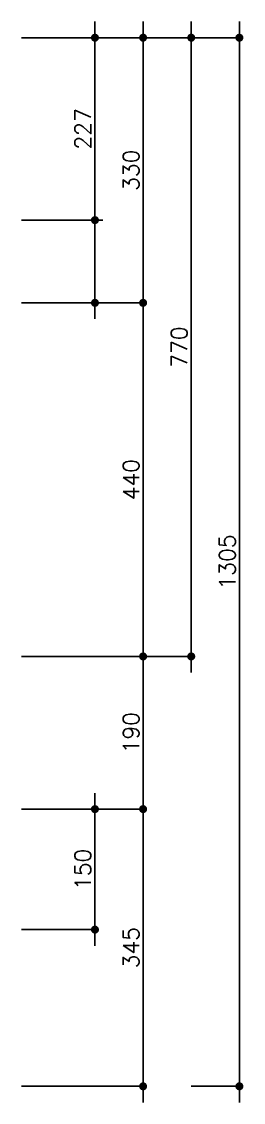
# Model space of a CAD drawing. Extents: x 24838 to 37981, y 1654 to 4322.
# Drawn here: x 31559 to 31835, y 2439 to 3784 of the extents above; entities that cross this region are included whole.
import ezdxf

# ---------------------------------------------------------------- set-up
doc = ezdxf.new("R2010")
doc.units = 0
doc.header["$LTSCALE"] = 80
doc.header["$MEASUREMENT"] = 0
doc.header["$PDMODE"] = 3
doc.header["$PDSIZE"] = -5
doc.layers.get('0').update_dxf_attribs({"linetype": 'CONTINUOUS'})
doc.layers.get('DEFPOINTS').update_dxf_attribs({"linetype": 'CONTINUOUS'})
doc.layers.add('DIM', color=4, linetype='CONTINUOUS')
doc.styles.add('STYLE1', font='SIMPLEX.SHX', dxfattribs={"bigfont": 'JE.SHX'})
doc.dimstyles.get("Standard").update_dxf_attribs({"dimscale": 10, "dimtxt": 2, "dimasz": 1, "dimexe": 0, "dimexo": 0, "dimgap": 0.5, "dimtad": 1, "dimtoh": 1, "dimdec": 1, "dimdsep": 46, "dimtxsty": 'STYLE1', "dimblk1": 'DOT', "dimblk2": 'DOT', "dimsah": 1, "dimcen": 0.09, "dimadec": 0, "dimazin": 0, "dimtfac": 1, "dimtdec": 1, "dimtofl": 0, "dimtmove": 2, "dimatfit": 3, "dimldrblk": 'DOT', "dimfxl": 0, "dimtolj": 1, "dimarcsym": 0})

# ---------------------------------------------------------------- blocks, each defined once
blk = doc.blocks.new('DOT')
blk.add_line((-2, 0), (2, 0))
at = {"const_width": 0.5}
blk.add_lwpolyline([(-0.25, 0, 1), (0.25, 0, 1)], format="xyb", close=True, dxfattribs=at)
blk = doc.blocks.new('*D88')
at = {"layer": 'DEFPOINTS', "color": 0}
for p in [(31770.3, 3763.7), (31830.3, 3763.7), (31770.3, 2458.7)]:
    blk.add_point(p, dxfattribs=at)
at = {"layer": 'DIM', "color": 0, "lineweight": -2}
for p, q in [((31770.3, 3763.7), (31830.3, 3763.7)), ((31830.3, 2468.7), (31830.3, 3753.7)), ((31770.3, 2458.7), (31830.3, 2458.7))]:
    blk.add_line(p, q, dxfattribs=at)
at = {"layer": 'DIM', "color": 0, "lineweight": -2, "xscale": 10, "yscale": 10, "zscale": 10}
for p, rotation in [((31830.3, 3763.7), 90), ((31830.3, 2458.7), 270)]:
    blk.add_blockref('DOT', p, dxfattribs=dict(at, rotation=rotation))
at = {"layer": 'DIM', "color": 0, "insert": (31815.3, 3111.2), "char_height": 20, "attachment_point": 5, "rotation": 90, "style": 'STYLE1'}
blk.add_mtext('\\A1;1305', dxfattribs=at)
blk = doc.blocks.new('*D89')
at = {"layer": 'DEFPOINTS', "color": 0}
for p in [(31558.8, 3433.7), (31710.3, 3433.7), (31558.8, 2993.7)]:
    blk.add_point(p, dxfattribs=at)
at = {"layer": 'DIM', "color": 0, "lineweight": -2}
for p, q in [((31558.8, 3433.7), (31710.3, 3433.7)), ((31710.3, 3003.7), (31710.3, 3423.7)), ((31558.8, 2993.7), (31710.3, 2993.7))]:
    blk.add_line(p, q, dxfattribs=at)
at = {"layer": 'DIM', "color": 0, "lineweight": -2, "xscale": 10, "yscale": 10, "zscale": 10}
for p, rotation in [((31710.3, 3433.7), 90), ((31710.3, 2993.7), 270)]:
    blk.add_blockref('DOT', p, dxfattribs=dict(at, rotation=rotation))
at = {"layer": 'DIM', "color": 0, "insert": (31695.3, 3213.7), "char_height": 20, "attachment_point": 5, "rotation": 90, "style": 'STYLE1'}
blk.add_mtext('\\A1;440', dxfattribs=at)
blk = doc.blocks.new('*D95')
at = {"layer": 'DEFPOINTS', "color": 0}
for p in [(31558.8, 2803.7), (31710.3, 2803.7), (31558.8, 2458.7)]:
    blk.add_point(p, dxfattribs=at)
at = {"layer": 'DIM', "color": 0, "lineweight": -2}
for p, q in [((31558.8, 2803.7), (31710.3, 2803.7)), ((31710.3, 2468.7), (31710.3, 2793.7)), ((31558.8, 2458.7), (31710.3, 2458.7))]:
    blk.add_line(p, q, dxfattribs=at)
at = {"layer": 'DIM', "color": 0, "lineweight": -2, "xscale": 10, "yscale": 10, "zscale": 10}
for p, rotation in [((31710.3, 2803.7), 90), ((31710.3, 2458.7), 270)]:
    blk.add_blockref('DOT', p, dxfattribs=dict(at, rotation=rotation))
at = {"layer": 'DIM', "color": 0, "insert": (31695.3, 2631.2), "char_height": 20, "attachment_point": 5, "rotation": 90, "style": 'STYLE1'}
blk.add_mtext('\\A1;345', dxfattribs=at)
blk = doc.blocks.new('*D96')
at = {"layer": 'DEFPOINTS', "color": 0}
for p in [(31558.8, 2993.7), (31710.3, 2993.7), (31558.8, 2803.7)]:
    blk.add_point(p, dxfattribs=at)
at = {"layer": 'DIM', "color": 0, "lineweight": -2}
for p, q in [((31558.8, 2993.7), (31710.3, 2993.7)), ((31710.3, 2813.7), (31710.3, 2983.7)), ((31558.8, 2803.7), (31710.3, 2803.7))]:
    blk.add_line(p, q, dxfattribs=at)
at = {"layer": 'DIM', "color": 0, "lineweight": -2, "xscale": 10, "yscale": 10, "zscale": 10}
for p, rotation in [((31710.3, 2993.7), 90), ((31710.3, 2803.7), 270)]:
    blk.add_blockref('DOT', p, dxfattribs=dict(at, rotation=rotation))
at = {"layer": 'DIM', "color": 0, "insert": (31695.3, 2898.7), "char_height": 20, "attachment_point": 5, "rotation": 90, "style": 'STYLE1'}
blk.add_mtext('\\A1;190', dxfattribs=at)
blk = doc.blocks.new('*D97')
at = {"layer": 'DEFPOINTS', "color": 0}
for p in [(31558.8, 2803.7), (31650.3, 2803.7), (31558.8, 2653.7)]:
    blk.add_point(p, dxfattribs=at)
at = {"layer": 'DIM', "color": 0, "lineweight": -2}
for p, q in [((31558.8, 2803.7), (31650.3, 2803.7)), ((31650.3, 2663.7), (31650.3, 2793.7)), ((31558.8, 2653.7), (31650.3, 2653.7))]:
    blk.add_line(p, q, dxfattribs=at)
at = {"layer": 'DIM', "color": 0, "lineweight": -2, "xscale": 10, "yscale": 10, "zscale": 10}
for p, rotation in [((31650.3, 2803.7), 90), ((31650.3, 2653.7), 270)]:
    blk.add_blockref('DOT', p, dxfattribs=dict(at, rotation=rotation))
at = {"layer": 'DIM', "color": 0, "insert": (31635.3, 2728.7), "char_height": 20, "attachment_point": 5, "rotation": 90, "style": 'STYLE1'}
blk.add_mtext('\\A1;150', dxfattribs=at)
blk = doc.blocks.new('*D98')
at = {"layer": 'DEFPOINTS', "color": 0}
for p in [(31558.8, 3536.7), (31650.3, 3536.7), (31558.8, 3433.7)]:
    blk.add_point(p, dxfattribs=at)
at = {"layer": 'DIM', "color": 0, "lineweight": -2}
for p, q in [((31568.8, 3536.7), (31660.3, 3536.7)), ((31650.3, 3443.7), (31650.3, 3526.7)), ((31568.8, 3433.7), (31660.3, 3433.7))]:
    blk.add_line(p, q, dxfattribs=at)
at = {"layer": 'DIM', "color": 0, "lineweight": -2, "xscale": 10, "yscale": 10, "zscale": 10}
for p, rotation in [((31650.3, 3536.7), 90), ((31650.3, 3433.7), 270)]:
    blk.add_blockref('DOT', p, dxfattribs=dict(at, rotation=rotation))
blk = doc.blocks.new('*D99')
at = {"layer": 'DEFPOINTS', "color": 0}
for p in [(31558.8, 3763.7), (31650.3, 3763.7), (31558.8, 3536.7)]:
    blk.add_point(p, dxfattribs=at)
at = {"layer": 'DIM', "color": 0, "lineweight": -2}
for p, q in [((31558.8, 3763.7), (31650.3, 3763.7)), ((31650.3, 3546.7), (31650.3, 3753.7)), ((31558.8, 3536.7), (31650.3, 3536.7))]:
    blk.add_line(p, q, dxfattribs=at)
at = {"layer": 'DIM', "color": 0, "lineweight": -2, "xscale": 10, "yscale": 10, "zscale": 10}
for p, rotation in [((31650.3, 3763.7), 90), ((31650.3, 3536.7), 270)]:
    blk.add_blockref('DOT', p, dxfattribs=dict(at, rotation=rotation))
at = {"layer": 'DIM', "color": 0, "insert": (31635.3, 3650.2), "char_height": 20, "attachment_point": 5, "rotation": 90, "style": 'STYLE1'}
blk.add_mtext('\\A1;227', dxfattribs=at)
blk = doc.blocks.new('*D100')
at = {"layer": 'DEFPOINTS', "color": 0}
for p in [(31558.8, 3763.7), (31710.3, 3763.7), (31558.8, 3433.7)]:
    blk.add_point(p, dxfattribs=at)
at = {"layer": 'DIM', "color": 0, "lineweight": -2}
for p, q in [((31558.8, 3763.7), (31710.3, 3763.7)), ((31710.3, 3443.7), (31710.3, 3753.7)), ((31558.8, 3433.7), (31710.3, 3433.7))]:
    blk.add_line(p, q, dxfattribs=at)
at = {"layer": 'DIM', "color": 0, "lineweight": -2, "xscale": 10, "yscale": 10, "zscale": 10}
for p, rotation in [((31710.3, 3763.7), 90), ((31710.3, 3433.7), 270)]:
    blk.add_blockref('DOT', p, dxfattribs=dict(at, rotation=rotation))
at = {"layer": 'DIM', "color": 0, "insert": (31695.3, 3598.7), "char_height": 20, "attachment_point": 5, "rotation": 90, "style": 'STYLE1'}
blk.add_mtext('\\A1;330', dxfattribs=at)
blk = doc.blocks.new('*D133')
at = {"layer": 'DEFPOINTS', "color": 0}
for p in [(31568.8, 3763.7), (31770.3, 3763.7), (31568.8, 2993.7)]:
    blk.add_point(p, dxfattribs=at)
at = {"layer": 'DIM', "color": 0, "lineweight": -2}
for p, q in [((31568.8, 3763.7), (31770.3, 3763.7)), ((31770.3, 3003.7), (31770.3, 3753.7)), ((31568.8, 2993.7), (31770.3, 2993.7))]:
    blk.add_line(p, q, dxfattribs=at)
at = {"layer": 'DIM', "color": 0, "lineweight": -2, "xscale": 10, "yscale": 10, "zscale": 10}
for p, rotation in [((31770.3, 3763.7), 90), ((31770.3, 2993.7), 270)]:
    blk.add_blockref('DOT', p, dxfattribs=dict(at, rotation=rotation))
at = {"layer": 'DIM', "color": 0, "insert": (31755.3, 3378.7), "char_height": 20, "attachment_point": 5, "rotation": 90, "style": 'STYLE1'}
blk.add_mtext('\\A1;770', dxfattribs=at)

msp = doc.modelspace()

# ---------------------------------------------------------------- dimensions: what is measured, and where the dimension line sits
at = {"layer": 'DIM'}
for base, p1, p2, picture, middle in [((31650.35, 3763.71), (31558.84, 3536.71), (31558.84, 3763.71), '*D99', (31635.35, 3650.21)), ((31710.35, 3763.71), (31558.84, 3433.71), (31558.84, 3763.71), '*D100', (31695.35, 3598.71)), ((31770.35, 3763.71), (31568.84, 2993.71), (31568.84, 3763.71), '*D133', (31755.35, 3378.71)), ((31830.35, 3763.71), (31770.35, 2458.71), (31770.35, 3763.71), '*D88', (31815.35, 3111.21)), ((31710.35, 3433.71), (31558.84, 2993.71), (31558.84, 3433.71), '*D89', (31695.35, 3213.71)), ((31710.35, 2993.71), (31558.84, 2803.71), (31558.84, 2993.71), '*D96', (31695.35, 2898.71)), ((31710.35, 2803.71), (31558.84, 2458.71), (31558.84, 2803.71), '*D95', (31695.35, 2631.21)), ((31650.35, 2803.71), (31558.84, 2653.71), (31558.84, 2803.71), '*D97', (31635.35, 2728.71))]:
    dim = msp.add_linear_dim(base=base, p1=p1, p2=p2, angle=90, dimstyle='Standard', dxfattribs=at)
    dim.commit()
    dim.dimension.update_dxf_attribs({"geometry": picture, "text_midpoint": middle})
dim = msp.add_linear_dim(base=(31650.35, 3536.71), p1=(31558.84, 3433.71), p2=(31558.84, 3536.71), angle=90, dimstyle='Standard', override={"dimscale": 10, "dimtxt": 2, "dimasz": 1, "dimexe": 1, "dimexo": 1, "dimtad": 1, "dimtih": 0, "dimdec": 1, "dimzin": 8, "dimblk1": 'DOT', "dimblk2": 'DOT', "dimsah": 1, "dimtdec": 1, "dimtzin": 8}, dxfattribs=at)
dim.commit()
dim.dimension.update_dxf_attribs({"geometry": '*D98', "text_midpoint": (31650.35, 3485.21)})

doc.saveas('drawing.dxf')
